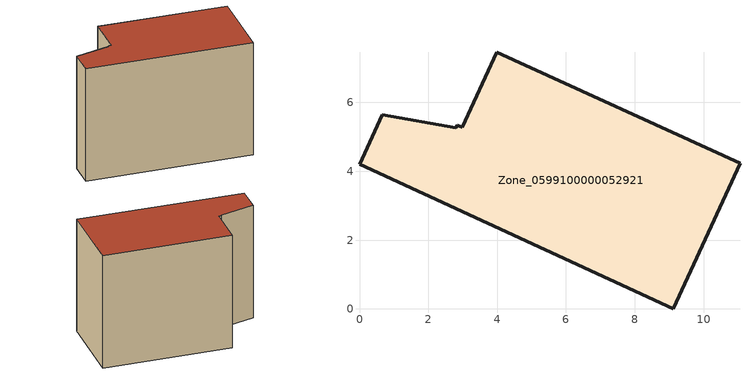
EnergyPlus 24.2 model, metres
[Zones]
Zone_0599100000052921
 floor ground (C_G): 2.85,5.34 2.98,5.28 3.98,7.46 11.06,4.23 9.12,0 0,4.2 0.66,5.64 2.79,5.26 z0
 wall outside (C_F): 0,4.2 9.12,0 11.06,4.23 3.98,7.46 2.98,5.28 2.85,5.34 2.79,5.26 0.66,5.64 0,4.2 z0:7.28
 roof outside (C_R): 2.98,5.28 2.85,5.34 2.79,5.26 0.66,5.64 0,4.2 9.12,0 11.06,4.23 3.98,7.46 z7.28
[BUILDING]
Pand.0599100000052921: North Axis=0; Terrain=City; Loads Convergence Tolerance Value=0.04; Temperature Convergence Tolerance Value=0.4; Solar Distribution=FullExterior; Maximum Number of Warmup Days=25; Minimum Number of Warmup Days=1
[Site:Location]
Rotterdam.The.Hague.AP_ZH_NLD Design_Conditions: Latitude=51.96; Longitude=4.45; Time Zone=1; Elevation=-4.5
[SITE:GROUNDTEMPERATURE:BUILDINGSURFACE]
18, 18, 18, 18, 18, 18, 18, 18, 18, 18, 18, 18
[MATERIAL] Thermal Absorptance=0.9; Solar Absorptance=0.7; Visible Absorptance=0.7
Name | Roughness | Thickness | Conductivity | Density | Specific Heat
G.TC.1946 | MediumSmooth | 0.15 | 1 | 540 | 1210
F.TC.1946 | Rough | 0.3 | 0.857143 | 1920 | 840
R.TC.1946 | MediumRough | 0.2 | 0.909091 | 1500 | 1000
[CONSTRUCTION]
C_G: G.TC.1946
C_F: F.TC.1946
C_R: R.TC.1946
[ZONE]
Zone_0599100000052921: Type=1; Multiplier=1; Ceiling Height=Autocalculate; Volume=Autocalculate; Floor Area=autocalculate; Part of Total Floor Area=Yes
[ZONEINFILTRATION:DESIGNFLOWRATE]
Infil_Zone_0599100000052921: Zone or ZoneList or Space or SpaceList=Zone_0599100000052921; Schedule=AlwaysOn; Design Flow Rate Calculation Method=Flow/Area; Flow Rate per Floor Area=0.003; Constant Term Coefficient=1; Temperature Term Coefficient=0; Velocity Term Coefficient=0; Velocity Squared Term Coefficient=0
[HVACTEMPLATE:ZONE:IDEALLOADSAIRSYSTEM]
Zone_0599100000052921: Maximum Heating Supply Air Temperature=50; Minimum Cooling Supply Air Temperature=13; Maximum Heating Supply Air Humidity Ratio=0.0156; Minimum Cooling Supply Air Humidity Ratio=0.0077; Heating Limit=NoLimit; Cooling Limit=NoLimit; Dehumidification Control Type=ConstantSensibleHeatRatio; Cooling Sensible Heat Ratio=0.7; Dehumidification Setpoint=60; Humidification Control Type=None; Humidification Setpoint=30; Outdoor Air Method=None; Outdoor Air Flow Rate per Person=0.00944; Outdoor Air Flow Rate per Zone Floor Area=0; Outdoor Air Flow Rate per Zone=0; Demand Controlled Ventilation Type=None; Outdoor Air Economizer Type=NoEconomizer; Heat Recovery Type=None; Sensible Heat Recovery Effectiveness=0.7; Latent Heat Recovery Effectiveness=0.65
[ZONECONTROL:THERMOSTAT]
ThermostatControl_Zone_0599100000052921: Zone or ZoneList=Zone_0599100000052921; Control Type Schedule=DualSetpointControlType; Control 1=Thermostat_Zone_0599100000052921; Temperature Difference Between Cutout And Setpoint=0
[THERMOSTATSETPOINT:DUALSETPOINT]
Thermostat_Zone_0599100000052921: Heating Setpoint Temperature Schedule=HeatingSetpoint_Zone_0599100000052921; Cooling Setpoint Temperature Schedule=CoolingSetpoint_Zone_0599100000052921
[SCHEDULE:COMPACT]
HeatingSetpoint_Zone_0599100000052921: Through: 12/31, For: AllDays, Until: 24:00, 21
CoolingSetpoint_Zone_0599100000052921: Through: 12/31, For: AllDays, Until: 24:00, 24
DualSetpointControlType: Through: 12/31, For: AllDays, Until: 24:00, 4
AlwaysOn: Through: 12/31, For: AllDays, Until: 24:00, 1
